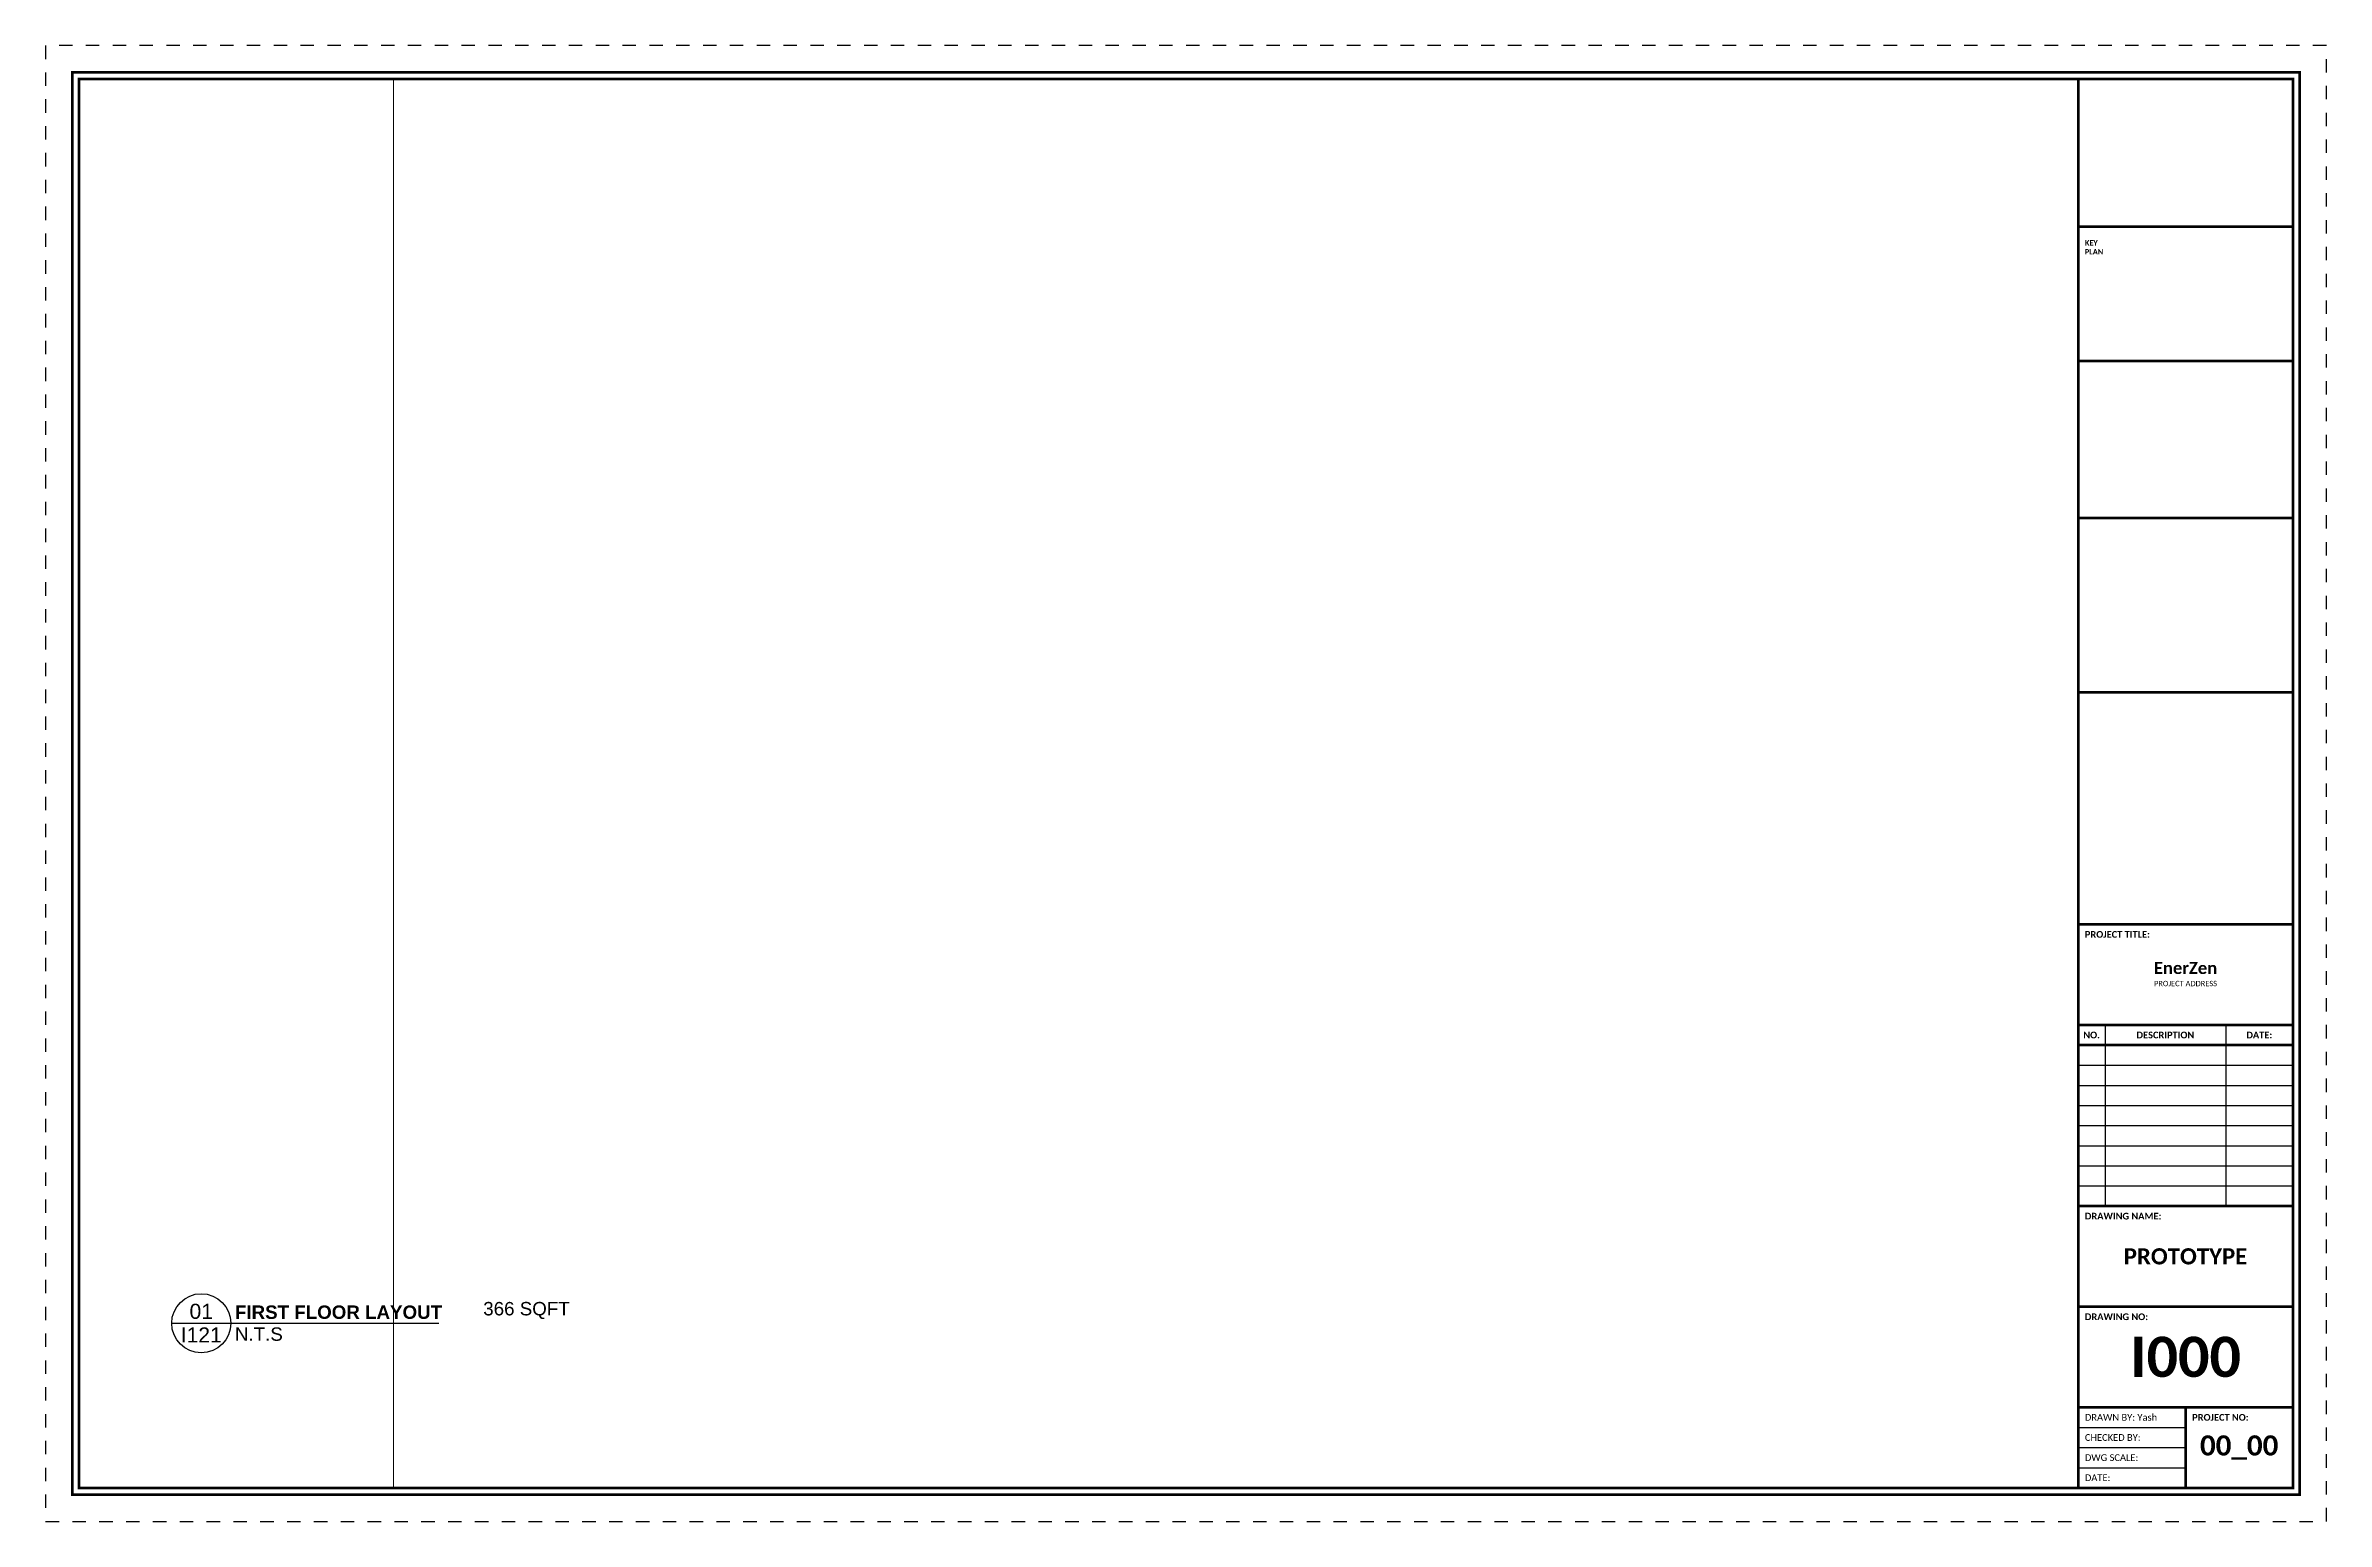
# Paper-space layout 'Layout1' of a CAD drawing. Header units: inches. Extents: x 0 to 17, y 0 to 11.
import ezdxf

# ---------------------------------------------------------------- set-up
doc = ezdxf.new("R2010")
doc.units = ezdxf.units.IN
doc.linetypes.add('DASHED', pattern=[0.75, 0.5, -0.25])
for name, color, linetype in [('A-WALL DIM.', 7, 'Continuous'), ('G-ANNO-TITL', 7, 'Continuous'), ('I-FURN-DIMS', 7, 'Continuous')]:
    doc.layers.add(name, color=color, linetype=linetype)
doc.styles.add('ANNO BODY TEXT', font='arial.ttf', dxfattribs={"height": 0.05})
doc.styles.add('ANNO TITLE TEXT', font='arialbd.ttf', dxfattribs={"height": 0.05})
doc.styles.add('DIM TEXT-NEW', font='calibril.ttf', dxfattribs={"height": 3})

# ---------------------------------------------------------------- blocks, each defined once
blk = doc.blocks.new('A3 Sheet')
at = {"const_width": 0.02}
for points in [[(-16.8, -10.8), (-0.2, -10.8), (-0.2, -0.2), (-16.8, -0.2)], [(-16.75, -10.75), (-0.25, -10.75), (-0.25, -0.25), (-16.75, -0.25)]]:
    blk.add_lwpolyline(points, close=True, dxfattribs=at)
for points in [[(-1.85, -0.25), (-1.85, -10.75)], [(-1.85, -1.35), (-0.25, -1.35)], [(-1.85, -2.35), (-0.25, -2.35)], [(-1.85, -3.52), (-0.25, -3.52)], [(-1.85, -4.82), (-0.25, -4.82)], [(-1.85, -6.55), (-0.25, -6.55)], [(-1.85, -7.3), (-0.25, -7.3)], [(-1.85, -7.45), (-0.25, -7.45)], [(-1.85, -8.65), (-0.25, -8.65)], [(-1.85, -9.4), (-0.25, -9.4)], [(-1.85, -10.15), (-0.25, -10.15)], [(-1.05, -10.15), (-1.05, -10.75)]]:
    blk.add_lwpolyline(points, dxfattribs=at)
for points in [[(-1.65, -7.3), (-1.65, -8.65)], [(-0.75, -7.3), (-0.75, -8.65)], [(-1.85, -7.6), (-0.25, -7.6)], [(-1.85, -7.75), (-0.25, -7.75)], [(-1.85, -7.9), (-0.25, -7.9)], [(-1.85, -8.05), (-0.25, -8.05)], [(-1.85, -8.2), (-0.25, -8.2)], [(-1.85, -8.35), (-0.25, -8.35)], [(-1.85, -8.5), (-0.25, -8.5)], [(-1.85, -10.3), (-1.05, -10.3)], [(-1.85, -10.45), (-1.05, -10.45)], [(-1.85, -10.6), (-1.05, -10.6)]]:
    blk.add_lwpolyline(points)
at = {"layer": 'Defpoints', "linetype": 'DASHED', "ltscale": 0.1}
blk.add_lwpolyline([(-17, -11), (0, -11), (0, 0), (-17, 0)], close=True, dxfattribs=at)
at = {"layer": 'G-ANNO-TITL', "color": 7, "lineweight": 13, "style": 'DIM TEXT-NEW'}
for s, insert, char_height, width, attachment_point in [('{\\fCalibri Light|b1|i0|c0|p34;KEY PLAN}', (-1.8, -1.45), 0.04, 0.22933, 1), ('{\\fCalibri Light|b1|i0|c0|p34;PROJECT TITLE:}', (-1.8, -6.625), 0.05, 0.46385, 4), ('{\\fCalibri Light|b1|i0|c0|p34;EnerZen}', (-1.05, -6.921), 0.09, 1.54701, 8), ('PROJECT ADDRESS', (-1.05, -6.971), 0.04, 1.55754, 2), ('{\\fCalibri Light|b1|i0|c0|p34;NO.}', (-1.75, -7.375), 0.05, 0.11335, 5), ('{\\fCalibri Light|b1|i0|c0|p34;DESCRIPTION}', (-1.2, -7.375), 0.05, 0.40677, 5), ('{\\fCalibri Light|b1|i0|c0|p34;DATE:}', (-0.5, -7.375), 0.05, 0.1797, 5), ('{\\fCalibri Light|b1|i0|c0|p34;DRAWING NAME:}', (-1.8, -8.725), 0.05, 0.5397, 4), ('{\\fCalibri Light|b1|i0|c0|p34;DRAWING NO:}', (-1.8, -9.475), 0.05, 0.72802, 4), ('DRAWN BY: Yash', (-1.8, -10.225), 0.05, 0.72802, 4), ('{\\fCalibri Light|b1|i0|c0|p34;PROJECT NO:}', (-1, -10.225), 0.05, 0.72802, 4), ('CHECKED BY:', (-1.8, -10.375), 0.05, 0.72802, 4), ('{\\fCalibri Light|b1|i0|c0|p34;00_00}', (-0.65, -10.45), 0.15, 0.72802, 5), ('DWG SCALE:', (-1.8, -10.525), 0.05, 0.72802, 4), ('DATE:', (-1.8, -10.675), 0.05, 0.72802, 4)]:
    blk.add_mtext(s, dxfattribs=dict(at, insert=insert, char_height=char_height, width=width, attachment_point=attachment_point))

psp = doc.layouts.get("Layout1")

# ---------------------------------------------------------------- linework, layer by layer
at = {"layer": 'G-ANNO-TITL'}
psp.add_circle((1.16, 1.477), 0.22, dxfattribs=at)
at = {"layer": 'I-FURN-DIMS'}
psp.add_lwpolyline([(0.94, 1.477), (2.931, 1.477)], dxfattribs=at)

# ---------------------------------------------------------------- block references
psp.add_blockref('A3 Sheet', (17, 11), dxfattribs=at)

# ---------------------------------------------------------------- texts
at = {"layer": 'A-WALL DIM.'}
for s, insert, char_height, width, attachment_point, style in [('01', (1.16, 1.508), 0.1125, 0.08171, 8, 'ANNO BODY TEXT'), ('FIRST FLOOR LAYOUT', (1.411, 1.508), 0.1, 1.54247, 7, 'ANNO TITLE TEXT'), ('366 SQFT', (3.262, 1.508), 0.1, 1.54247, 7, 'ANNO BODY TEXT'), ('I121', (1.16, 1.446), 0.1125, 0.08171, 2, 'ANNO BODY TEXT'), ('\\A1;N.T.S', (1.411, 1.446), 0.1, 0.35073, 1, 'ANNO BODY TEXT')]:
    psp.add_mtext(s, dxfattribs=dict(at, insert=insert, char_height=char_height, width=width, attachment_point=attachment_point, style=style))
at = {"layer": 'G-ANNO-TITL', "color": 7, "lineweight": 13, "width": 0.72802, "attachment_point": 5, "style": 'DIM TEXT-NEW'}
for s, insert, char_height in [('{\\fCalibri Light|b1|i0|c0|p34;PROTOTYPE}', (15.95, 1.975), 0.12), ('{\\fCalibri Light|b1|i0|c0|p34;I000}', (15.95, 1.225), 0.3)]:
    psp.add_mtext(s, dxfattribs=dict(at, insert=insert, char_height=char_height))

# ---------------------------------------------------------------- viewports
at = {"layer": 'Defpoints'}
psp.add_viewport(center=(8.872, 5.5), size=(12.556, 10.5), view_center_point=(3713.534, 842.521), view_height=271.03255, dxfattribs=at)

doc.saveas('drawing.dxf')
